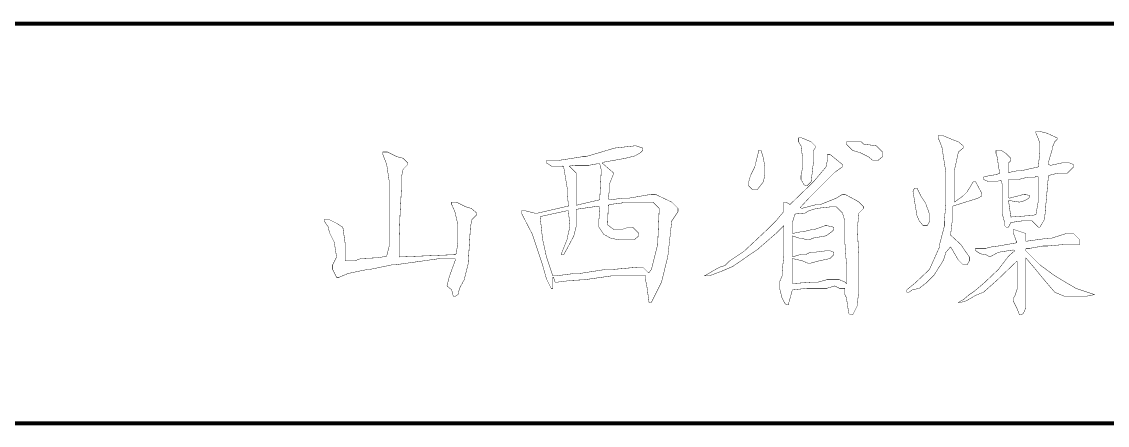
# Model space of a CAD drawing. Extents: x 94 to 452, y -72 to 1042.
# Drawn here: x 359.62 to 386.8, y -2.87 to 7.24 of the extents above; entities that cross this region are included whole.
import ezdxf

# ---------------------------------------------------------------- set-up
doc = ezdxf.new("R2010")
doc.units = 0
doc.header["$MEASUREMENT"] = 0
doc.layers.add('TREE_LAYER', color=7, linetype='Continuous')

msp = doc.modelspace()

# ---------------------------------------------------------------- linework, layer by layer
at = {"layer": 'TREE_LAYER'}
for points, const_width, elevation in [([(337.136024, 7.185525), (446.643859, 7.185525)], 0.1, 109.507835), ([(382.676696, 4.386556), (382.559049, 4.386556), (382.559049, 4.327733), (382.598265, 4.249301), (382.657089, 4.092439), (382.755128, 3.464988), (382.755128, 2.700282), (382.715912, 2.229694), (382.715912, 2.112046), (382.598265, 1.661066), (382.598265, 1.602243), (382.343363, 1.033615), (381.990422, 0.700282), (381.774736, 0.523811), (381.774736, 0.464988), (381.833559, 0.464988), (381.911991, 0.523811), (382.088461, 0.563027), (382.264932, 0.700282), (382.46101, 0.89636), (382.696304, 1.268909), (382.755128, 1.464988), (382.872775, 1.602243), (383.068853, 1.268909), (383.1865, 1.151262), (383.28454, 1.151262), (383.343363, 1.249301), (383.343363, 1.347341), (383.127677, 1.661066), (382.872775, 1.89636), (382.911991, 2.229694), (382.911991, 2.602243), (382.931598, 2.62185), (383.559049, 2.817929), (383.657089, 2.876752), (383.657089, 2.935576), (383.500226, 3.229694), (383.441402, 3.229694), (383.28454, 2.974792), (383.1865, 2.876752), (382.970814, 2.71989), (382.970814, 2.71989), (382.970814, 3.523811), (383.068853, 3.974792), (383.1865, 4.072831), (383.1865, 4.131654), (383.068853, 4.229694), (382.911991, 4.288517), (382.676696, 4.386556), (382.676696, 4.386556)], 0.01, 260), ([(385.127677, 4.484596), (385.01003, 4.484596), (385.01003, 4.44538), (385.068853, 4.308125), (385.108069, 4.190478), (385.108069, 3.974792), (385.068853, 3.602243), (384.637481, 3.504203), (384.539442, 3.504203), (384.343363, 3.464988), (384.323755, 3.464988), (384.323755, 3.700282), (384.382579, 3.759105), (384.382579, 3.817929), (384.264932, 3.935576), (384.147285, 4.014007), (384.01003, 4.014007), (384.01003, 3.935576), (384.049245, 3.817929), (384.068853, 3.62185), (384.108069, 3.44538), (384.01003, 3.406164), (383.853167, 3.386556), (383.696304, 3.347341), (383.696304, 3.288517), (383.833559, 3.229694), (384.029638, 3.229694), (384.108069, 3.268909), (384.147285, 3.249301), (384.166893, 3.151262), (384.166893, 2.425772), (384.225716, 2.210086), (384.225716, 2.131654), (384.264932, 2.092439), (384.323755, 2.092439), (384.382579, 2.210086), (384.657089, 2.249301), (384.911991, 2.249301), (385.068853, 2.092439), (385.108069, 2.092439), (385.225716, 2.288517), (385.323755, 3.386556), (385.559049, 3.44538), (385.794343, 3.44538), (385.951206, 3.602243), (385.951206, 3.661066), (385.853167, 3.700282), (385.657089, 3.700282), (385.382579, 3.641458), (385.323755, 3.661066), (385.323755, 3.71989), (385.421794, 4.053223), (385.421794, 4.092439), (385.480618, 4.229694), (385.539442, 4.288517), (385.539442, 4.327733), (385.28454, 4.44538), (385.127677, 4.484596), (385.127677, 4.484596)], 0.01, 260), ([(374.990422, 4.131654), (374.46101, 4.072831), (373.73552, 3.857145), (373.657089, 3.857145), (373.029638, 3.759105), (372.755128, 3.759105), (372.755128, 3.700282), (372.911991, 3.602243), (373.166893, 3.602243), (373.166893, 3.62185), (373.1865, 3.602243), (373.28454, 3.014007), (373.28454, 2.876752), (373.304147, 2.62185), (372.539442, 2.44538), (372.46101, 2.44538), (372.225716, 2.504203), (372.127677, 2.504203), (372.127677, 2.44538), (372.402187, 1.915968), (372.657089, 1.151262), (372.755128, 0.798321), (372.872775, 0.563027), (372.911991, 0.563027), (372.911991, 0.837537), (372.931598, 0.837537), (372.970814, 0.71989), (373.049245, 0.71989), (373.362971, 0.759105), (373.715912, 0.778713), (374.402187, 0.876752), (375.245324, 0.876752), (375.245324, 0.876752), (375.225716, 0.837537), (375.225716, 0.817929), (375.264932, 0.641458), (375.323755, 0.210086), (375.382579, 0.210086), (375.637481, 0.71989), (375.794343, 1.366948), (375.892383, 2.249301), (376.049245, 2.484596), (376.049245, 2.563027), (375.892383, 2.71989), (375.480618, 2.915968), (375.382579, 2.915968), (374.813951, 2.817929), (374.657089, 2.817929), (374.362971, 2.778713), (374.304147, 2.798321), (374.323755, 2.974792), (374.323755, 3.151262), (374.441402, 3.44538), (374.147285, 3.700282), (374.1865, 3.71989), (374.73552, 3.817929), (374.970814, 3.876752), (375.108069, 3.955184), (375.166893, 4.014007), (375.166893, 4.072831), (374.990422, 4.131654), (374.990422, 4.131654)], 0.01, 260), ([(379.147285, 4.327733), (379.068853, 4.327733), (379.068853, 4.229694), (379.127677, 4.131654), (379.166893, 3.837537), (379.166893, 3.582635), (379.127677, 3.386556), (379.127677, 3.288517), (379.206108, 3.151262), (379.28454, 3.131654), (379.382579, 3.229694), (379.441402, 3.739497), (379.441402, 4.014007), (379.480618, 4.072831), (379.480618, 4.131654), (379.382579, 4.229694), (379.147285, 4.327733), (379.147285, 4.327733)], 0.01, 260), ([(380.637481, 4.229694), (380.264932, 4.229694), (380.264932, 4.17087), (380.421794, 4.014007), (380.617873, 3.955184), (380.813951, 3.857145), (380.931598, 3.759105), (381.049245, 3.759105), (381.166893, 3.857145), (381.166893, 3.974792), (381.01003, 4.131654), (380.696304, 4.17087), (380.637481, 4.229694), (380.637481, 4.229694)], 0.01, 260), ([(368.774736, 3.974792), (368.657089, 3.974792), (368.657089, 3.915968), (368.696304, 3.817929), (368.755128, 3.661066), (368.813951, 3.268909), (368.813951, 1.602243), (368.755128, 1.366948), (368.539442, 1.327733), (368.108069, 1.308125), (367.951206, 1.249301), (367.715912, 1.249301), (367.715912, 1.268909), (367.715912, 1.680674), (367.657089, 2.092439), (367.500226, 2.190478), (367.304147, 2.288517), (367.1865, 2.288517), (367.1865, 2.249301), (367.28454, 2.112046), (367.323755, 1.955184), (367.441402, 1.71989), (367.500226, 1.347341), (367.402187, 1.151262), (367.402187, 1.033615), (367.500226, 0.837537), (367.559049, 0.837537), (367.794343, 0.935576), (368.264932, 1.033615), (368.323755, 1.033615), (368.892383, 1.151262), (368.970814, 1.151262), (370.088461, 1.308125), (370.46101, 1.308125), (370.480618, 1.288517), (370.323755, 0.857145), (370.264932, 0.62185), (370.382579, 0.523811), (370.421794, 0.366948), (370.480618, 0.366948), (370.539442, 0.406164), (370.578657, 0.563027), (370.696304, 0.778713), (370.794343, 1.17087), (370.853167, 2.112046), (370.892383, 2.288517), (371.01003, 2.406164), (371.01003, 2.44538), (370.872775, 2.563027), (370.73552, 2.602243), (370.500226, 2.71989), (370.382579, 2.71989), (370.382579, 2.661066), (370.46101, 2.484596), (370.539442, 2.151262), (370.539442, 1.739497), (370.500226, 1.44538), (370.480618, 1.406164), (369.068853, 1.347341), (369.068853, 1.366948), (369.068853, 1.857145), (369.068853, 1.857145), (369.088461, 2.386556), (369.127677, 3.112046), (369.127677, 3.366948), (369.166893, 3.543419), (369.28454, 3.661066), (369.28454, 3.700282), (369.166893, 3.817929), (369.01003, 3.857145), (368.774736, 3.974792), (368.774736, 3.974792)], 0.01, 260), ([(379.853167, 3.915968), (379.794343, 3.915968), (379.794343, 3.798321), (379.755128, 3.602243), (379.441402, 3.229694), (378.853167, 2.661066), (378.755128, 2.71989), (378.696304, 2.71989), (378.696304, 2.484596), (378.500226, 2.249301), (378.304147, 2.053223), (377.696304, 1.484596), (377.343363, 1.249301), (377.225716, 1.131654), (377.088461, 1.092439), (376.715912, 0.876752), (376.833559, 0.876752), (377.147285, 0.994399), (377.421794, 1.112046), (378.049245, 1.543419), (378.500226, 1.935576), (378.696304, 2.131654), (378.696304, 2.112046), (378.696304, 1.366948), (378.657089, 0.974792), (378.657089, 0.876752), (378.598265, 0.739497), (378.598265, 0.543419), (378.657089, 0.308125), (378.73552, 0.17087), (378.813951, 0.151262), (378.813951, 0.17087), (378.911991, 0.523811), (379.28454, 0.563027), (379.774736, 0.563027), (379.970814, 0.62185), (380.088461, 0.563027), (380.225716, 0.563027), (380.225716, 0.406164), (380.264932, 0.327733), (380.323755, -0.064424), (380.362971, -0.10364), (380.421794, -0.10364), (380.539442, 0.131654), (380.559049, 0.366948), (380.578657, 0.425772), (380.578657, 1.366948), (380.559049, 1.661066), (380.539442, 2.072831), (380.578657, 2.44538), (380.696304, 2.563027), (380.696304, 2.602243), (380.578657, 2.71989), (380.519834, 2.759105), (380.225716, 2.915968), (380.166893, 2.915968), (380.108069, 2.876752), (380.01003, 2.817929), (379.617873, 2.661066), (379.519834, 2.661066), (379.147285, 2.563027), (379.108069, 2.582635), (379.323755, 2.817929), (379.970814, 3.464988), (380.166893, 3.602243), (380.166893, 3.661066), (379.853167, 3.915968), (379.853167, 3.915968)], 0.01, 260), ([(378.127677, 4.014007), (378.068853, 4.014007), (378.068853, 3.994399), (377.970814, 3.602243), (377.872775, 3.406164), (377.853167, 3.347341), (377.813951, 3.210086), (377.813951, 3.131654), (377.911991, 3.033615), (378.029638, 3.033615), (378.049245, 3.053223), (378.1865, 3.229694), (378.225716, 3.425772), (378.225716, 3.582635), (378.1865, 3.817929), (378.127677, 4.014007), (378.127677, 4.014007)], 0.01, 260), ([(374.029638, 3.680674), (374.049245, 3.680674), (374.088461, 3.680674), (374.127677, 3.523811), (374.088461, 2.778713), (373.500226, 2.641458), (373.500226, 2.661066), (373.500226, 3.44538), (373.323755, 3.62185), (373.480618, 3.641458), (373.813951, 3.641458), (374.029638, 3.680674), (374.029638, 3.680674)], 0.01, 260), ([(384.990422, 3.347341), (385.01003, 3.366948), (385.068853, 3.347341), (385.068853, 2.739497), (385.01003, 2.406164), (384.911991, 2.386556), (384.382579, 2.347341), (384.323755, 2.759105), (384.343363, 2.759105), (384.598265, 2.71989), (384.73552, 2.759105), (384.833559, 2.817929), (384.853167, 2.876752), (384.755128, 2.915968), (384.715912, 2.915968), (384.343363, 2.817929), (384.323755, 2.837537), (384.323755, 3.288517), (384.343363, 3.288517), (384.578657, 3.288517), (384.813951, 3.347341), (384.990422, 3.347341), (384.990422, 3.347341)], 0.01, 260), ([(382.029638, 3.072831), (381.970814, 3.072831), (381.931598, 2.994399), (382.029638, 2.386556), (382.088461, 2.249301), (382.1865, 2.131654), (382.28454, 2.131654), (382.343363, 2.229694), (382.343363, 2.425772), (382.245324, 2.700282), (382.127677, 2.876752), (382.029638, 3.072831), (382.029638, 3.072831)], 0.01, 260), ([(374.657089, 2.700282), (374.657089, 2.71989), (375.421794, 2.71989), (375.578657, 2.563027), (375.539442, 1.661066), (375.382579, 1.033615), (375.323755, 0.955184), (375.304147, 0.955184), (375.166893, 1.092439), (375.049245, 1.092439), (374.402187, 1.033615), (374.225716, 1.033615), (373.598265, 0.935576), (373.46101, 0.935576), (373.01003, 0.876752), (372.911991, 0.876752), (372.755128, 1.347341), (372.657089, 1.798321), (372.598265, 2.347341), (372.637481, 2.366948), (373.264932, 2.504203), (373.304147, 2.504203), (373.343363, 2.112046), (373.28454, 1.857145), (373.28454, 1.817929), (373.127677, 1.425772), (373.127677, 1.406164), (373.1865, 1.406164), (373.264932, 1.543419), (373.441402, 1.876752), (373.500226, 2.112046), (373.500226, 2.523811), (373.519834, 2.543419), (374.068853, 2.62185), (374.088461, 2.504203), (374.068853, 2.288517), (374.068853, 2.092439), (374.1865, 1.915968), (374.362971, 1.817929), (374.559049, 1.778713), (374.951206, 1.778713), (375.068853, 1.876752), (375.068853, 1.935576), (374.911991, 2.092439), (374.813951, 2.092439), (374.637481, 2.033615), (374.441402, 2.033615), (374.28454, 2.151262), (374.304147, 2.641458), (374.343363, 2.661066), (374.657089, 2.700282), (374.657089, 2.700282)], 0.01, 260), ([(379.872775, 2.602243), (380.01003, 2.602243), (380.166893, 2.44538), (380.225716, 2.249301), (380.225716, 1.71989), (380.264932, 1.17087), (380.264932, 0.700282), (380.264932, 0.680674), (380.225716, 0.71989), (380.088461, 0.778713), (379.774736, 0.778713), (379.559049, 0.71989), (379.441402, 0.71989), (378.911991, 0.680674), (378.911991, 0.680674), (378.911991, 1.288517), (378.911991, 1.308125), (379.166893, 1.249301), (379.304147, 1.190478), (379.362971, 1.190478), (379.578657, 1.249301), (379.853167, 1.308125), (379.951206, 1.406164), (379.951206, 1.464988), (379.853167, 1.504203), (379.774736, 1.504203), (379.46101, 1.464988), (379.362971, 1.464988), (379.245324, 1.406164), (379.108069, 1.406164), (378.911991, 1.347341), (378.911991, 1.366948), (378.911991, 1.876752), (378.911991, 1.876752), (379.088461, 1.817929), (379.147285, 1.817929), (379.264932, 1.778713), (379.343363, 1.778713), (379.421794, 1.817929), (379.755128, 1.876752), (379.892383, 1.974792), (379.951206, 2.033615), (379.951206, 2.092439), (379.774736, 2.131654), (379.73552, 2.131654), (379.46101, 2.033615), (379.402187, 2.033615), (379.166893, 1.974792), (379.108069, 1.974792), (378.911991, 1.935576), (378.911991, 1.935576), (378.911991, 2.210086), (378.970814, 2.406164), (378.990422, 2.425772), (379.225716, 2.44538), (379.323755, 2.504203), (379.519834, 2.563027), (379.872775, 2.602243), (379.872775, 2.602243)], 0.01, 260), ([(384.46101, 2.033615), (384.441402, 2.033615), (384.441402, 1.955184), (384.519834, 1.739497), (384.519834, 1.700282), (384.519834, 1.700282), (384.068853, 1.62185), (383.911991, 1.602243), (383.755128, 1.563027), (383.500226, 1.563027), (383.500226, 1.504203), (383.617873, 1.425772), (383.755128, 1.406164), (383.853167, 1.347341), (384.068853, 1.464988), (384.441402, 1.523811), (384.480618, 1.504203), (384.323755, 1.366948), (384.068853, 1.033615), (383.715912, 0.700282), (383.46101, 0.484596), (383.343363, 0.406164), (383.206108, 0.288517), (383.068853, 0.210086), (383.127677, 0.210086), (383.264932, 0.249301), (383.500226, 0.386556), (383.696304, 0.464988), (384.029638, 0.759105), (384.519834, 1.229694), (384.539442, 1.229694), (384.539442, 0.543419), (384.480618, 0.366948), (384.441402, 0.308125), (384.441402, 0.249301), (384.539442, 0.053223), (384.598265, -0.10364), (384.637481, -0.10364), (384.696304, -0.064424), (384.755128, 0.072831), (384.755128, 1.327733), (384.755128, 1.327733), (384.970814, 1.072831), (385.147285, 0.857145), (385.480618, 0.464988), (385.715912, 0.366948), (386.28454, 0.366948), (386.480618, 0.406164), (386.01003, 0.563027), (385.480618, 0.876752), (385.108069, 1.151262), (384.755128, 1.504203), (384.755128, 1.543419), (384.774736, 1.563027), (384.853167, 1.563027), (385.1865, 1.62185), (385.304147, 1.62185), (385.73552, 1.661066), (386.108069, 1.661066), (386.108069, 1.778713), (385.951206, 1.935576), (385.774736, 1.935576), (385.402187, 1.817929), (385.323755, 1.817929), (384.755128, 1.739497), (384.755128, 1.935576), (384.46101, 2.033615), (384.46101, 2.033615)], 0.01, 260), ([(337.136024, -2.815251), (446.643859, -2.815251)], 0.1, 109.507835)]:
    msp.add_lwpolyline(points, dxfattribs=dict(at, const_width=const_width, elevation=elevation))

doc.saveas('drawing.dxf')
